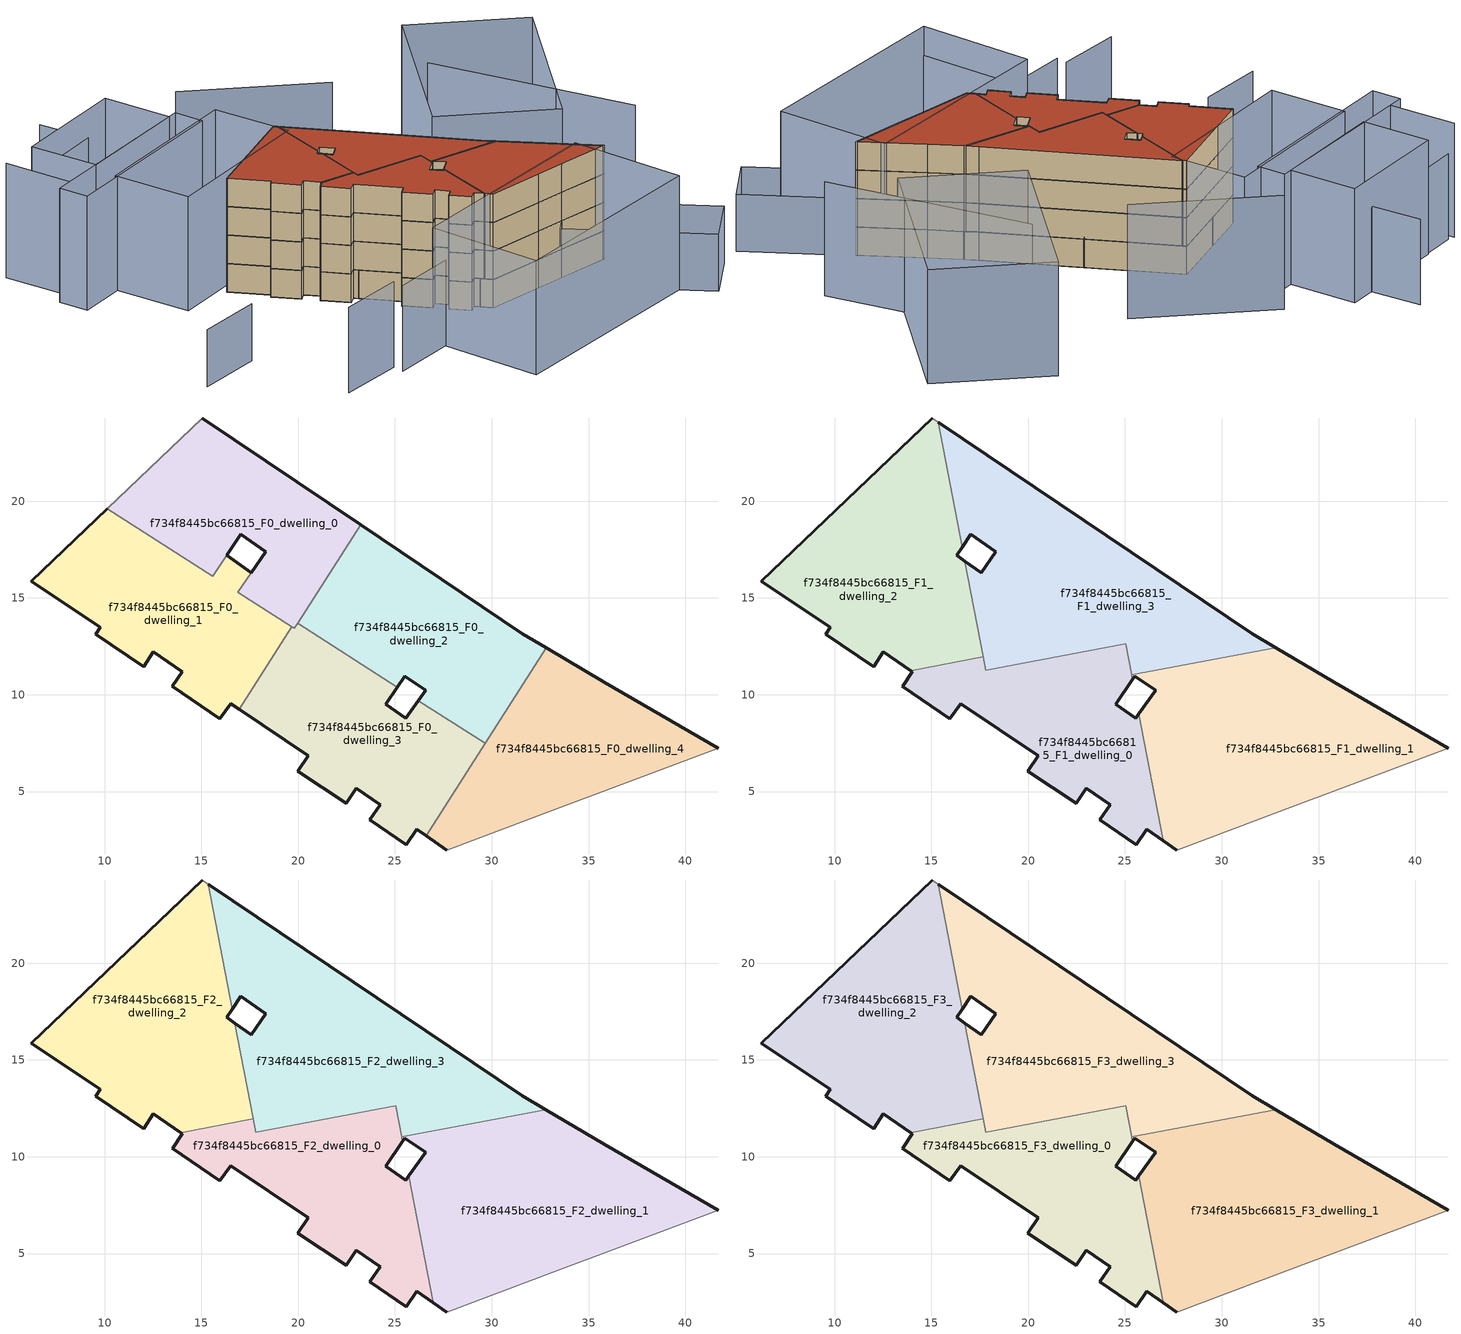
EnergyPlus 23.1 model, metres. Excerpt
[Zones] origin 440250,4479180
f734f8445bc66815_F0_dwelling_0
 floor ground (EU_floor_Construction): 19.8,13.43 23.23,18.78 15.04,24.29 10.14,19.61 15.59,16.12 17.03,18.28 18.31,17.38 16.89,15.29 z0
 wall outside (EU_wall_Construction): 15.04,24.29 23.23,18.78 / 17.58,16.3 18.31,17.38 17.03,18.28 16.31,17.2 z0:3
 wall adiabatic (EU_wall_Construction): 10.14,19.61 15.04,24.29 z0:3
 wall to f734f8445bc66815_F0_dwelling_1 (EU_wall_Construction): 19.68,13.51 16.89,15.29 17.58,16.3 / 16.31,17.2 15.59,16.12 10.14,19.61 z0:3
 wall to f734f8445bc66815_F0_dwelling_2 (EU_wall_Construction): 23.23,18.78 19.97,13.69 z0:3
 wall to f734f8445bc66815_F0_dwelling_3 (EU_wall_Construction): 19.97,13.69 19.8,13.43 19.68,13.51 z0:3
f734f8445bc66815_F0_dwelling_1
 floor ground (EU_floor_Construction): 16.95,9.24 19.68,13.51 16.89,15.29 17.58,16.3 16.31,17.2 15.59,16.12 10.14,19.61 6.22,15.86 9.78,13.48 9.55,13.11 12.02,11.44 12.52,12.21 14.02,11.19 13.5,10.43 15.96,8.76 16.52,9.53 z0
 wall outside (EU_wall_Construction): 16.31,17.2 17.58,16.3 / 16.95,9.24 16.52,9.53 15.96,8.76 13.5,10.43 14.02,11.19 12.52,12.21 12.02,11.44 9.55,13.11 9.78,13.48 6.22,15.86 10.14,19.61 z0:3
 wall to f734f8445bc66815_F0_dwelling_3 (EU_wall_Construction): 19.68,13.51 16.95,9.24 z0:3
f734f8445bc66815_F0_dwelling_2
 floor ground (EU_floor_Construction): 29.66,7.49 32.82,12.42 31.58,13.15 23.23,18.78 19.97,13.69 25.12,10.39 25.51,10.97 26.6,10.24 26.22,9.7 z0
 wall outside (EU_wall_Construction): 26.22,9.7 26.6,10.24 25.51,10.97 25.12,10.39 / 23.23,18.78 31.58,13.15 32.82,12.42 z0:3
 wall to f734f8445bc66815_F0_dwelling_3 (EU_wall_Construction): 29.66,7.49 26.22,9.7 / 25.12,10.39 19.97,13.69 z0:3
 wall to f734f8445bc66815_F0_dwelling_4 (EU_wall_Construction): 32.82,12.42 29.66,7.49 z0:3
f734f8445bc66815_F0_dwelling_3
 floor ground (EU_floor_Construction): 26.61,2.72 29.66,7.49 26.22,9.7 25.56,8.78 24.52,9.5 25.12,10.39 19.97,13.69 19.8,13.43 19.68,13.51 16.95,9.24 20.52,6.84 19.98,6.06 22.47,4.38 23.01,5.16 24.23,4.32 23.71,3.53 25.59,2.26 26.12,3.06 z0
 wall outside (EU_wall_Construction): 25.12,10.39 24.52,9.5 25.56,8.78 26.22,9.7 / 26.61,2.72 26.12,3.06 25.59,2.26 23.71,3.53 24.23,4.32 23.01,5.16 22.47,4.38 19.98,6.06 20.52,6.84 16.95,9.24 z0:3
 wall to f734f8445bc66815_F0_dwelling_4 (EU_wall_Construction): 29.66,7.49 26.61,2.72 z0:3
f734f8445bc66815_F0_dwelling_4
 floor ground (EU_floor_Construction): 41.69,7.24 35.82,10.65 32.82,12.42 26.61,2.72 27.67,1.98 33.35,4.11 36.34,5.22 z0
 wall outside (EU_wall_Construction): 27.67,1.98 26.61,2.72 / 32.82,12.42 35.82,10.65 41.69,7.24 z0:3
 wall adiabatic (EU_wall_Construction): 41.69,7.24 36.34,5.22 33.35,4.11 27.67,1.98 z0:3
f734f8445bc66815_F1_dwelling_0
 floor to f734f8445bc66815_F0_dwelling_3 (EU_floor_Construction): 26.61,2.72 26.85,3.09 25.72,9 25.56,8.78 24.52,9.5 25.12,10.39 22.4,12.14 18.3,11.36 16.95,9.24 20.52,6.84 19.98,6.06 22.47,4.38 23.01,5.16 24.23,4.32 23.71,3.53 25.59,2.26 26.12,3.06 z3
 floor to f734f8445bc66815_F0_dwelling_4 (EU_floor_Construction): 26.97,2.47 26.85,3.09 26.61,2.72 z3
 floor to f734f8445bc66815_F0_dwelling_1 (EU_floor_Construction): 16.95,9.24 18.3,11.36 17.8,11.26 17.67,11.95 13.94,11.24 14.02,11.19 13.5,10.43 15.96,8.76 16.52,9.53 z3
 floor to f734f8445bc66815_F0_dwelling_2 (EU_floor_Construction): 25.12,10.39 25.38,10.78 25.03,12.64 22.4,12.14 z3
 wall outside (EU_wall_Construction): 25.39,10.78 24.52,9.5 25.56,8.78 25.72,9 / 26.97,2.47 26.12,3.06 25.59,2.26 23.71,3.53 24.23,4.32 23.01,5.16 22.47,4.38 19.98,6.06 20.52,6.84 16.52,9.53 15.96,8.76 13.5,10.43 13.51,10.45 14.02,11.19 13.94,11.24 z3:6
 wall to f734f8445bc66815_F1_dwelling_2 (EU_wall_Construction): 13.94,11.24 17.67,11.95 z3:6
 wall to f734f8445bc66815_F1_dwelling_3 (EU_wall_Construction): 17.8,11.26 25.03,12.64 25.34,11.02 / 17.67,11.95 17.81,11.26 z3:6
 wall to f734f8445bc66815_F1_dwelling_1 (EU_wall_Construction): 25.72,9 26.97,2.47 / 25.34,11.02 25.39,10.78 z3:6
f734f8445bc66815_F1_dwelling_1
 floor to f734f8445bc66815_F0_dwelling_4 (EU_floor_Construction): 41.69,7.24 35.82,10.65 32.82,12.42 26.85,3.09 26.97,2.47 27.67,1.98 33.35,4.11 36.34,5.22 z3
 floor to f734f8445bc66815_F0_dwelling_3 (EU_floor_Construction): 26.85,3.09 29.66,7.49 26.22,9.7 25.72,9 z3
 floor to f734f8445bc66815_F0_dwelling_2 (EU_floor_Construction): 29.66,7.49 32.82,12.42 32.78,12.44 25.34,11.02 25.38,10.78 25.51,10.97 26.6,10.24 26.22,9.7 z3
 wall outside (EU_wall_Construction): 25.72,9 26.6,10.24 25.51,10.97 25.39,10.78 / 32.78,12.44 35.82,10.65 41.69,7.24 / 27.67,1.98 26.97,2.47 z3:6
 wall to f734f8445bc66815_F1_dwelling_3 (EU_wall_Construction): 25.34,11.02 32.78,12.44 z3:6
 wall adiabatic (EU_wall_Construction): 41.69,7.24 36.34,5.22 33.35,4.11 27.67,1.98 z3:6
f734f8445bc66815_F1_dwelling_2
 floor to f734f8445bc66815_F0_dwelling_1 (EU_floor_Construction): 17.67,11.95 17.06,15.18 16.89,15.29 17,15.46 16.73,16.9 16.31,17.2 15.59,16.12 10.14,19.61 6.22,15.86 9.78,13.48 9.55,13.11 12.02,11.44 12.52,12.21 13.94,11.24 z3
 floor to f734f8445bc66815_F0_dwelling_0 (EU_floor_Construction): 17.06,15.18 17,15.46 16.89,15.29 z3; 15.59,16.12 16.59,17.63 15.36,24.08 15.04,24.29 10.14,19.61 z3
 wall outside (EU_wall_Construction): 16.59,17.62 16.31,17.2 16.73,16.9 / 13.94,11.24 12.52,12.21 12.02,11.44 9.55,13.11 9.78,13.48 6.22,15.86 15.04,24.29 z3:6
 wall adiabatic (EU_wall_Construction): 15.04,24.29 15.36,24.08 z3:6
 wall to f734f8445bc66815_F1_dwelling_3 (EU_wall_Construction): 15.36,24.08 16.59,17.62 / 16.73,16.9 17.67,11.95 z3:6
f734f8445bc66815_F1_dwelling_3
 floor to f734f8445bc66815_F0_dwelling_0 (EU_floor_Construction): 19.8,13.43 23.23,18.78 15.36,24.08 16.59,17.63 17.03,18.28 18.31,17.38 17,15.46 17.06,15.18 z3
 floor to f734f8445bc66815_F0_dwelling_2 (EU_floor_Construction): 32.78,12.44 31.58,13.15 23.23,18.78 19.97,13.69 22.4,12.14 25.03,12.64 25.34,11.02 z3
 floor to f734f8445bc66815_F0_dwelling_1 (EU_floor_Construction): 17,15.46 17.58,16.3 16.73,16.9 z3; 18.3,11.36 19.68,13.51 17.06,15.18 17.8,11.26 z3
 floor to f734f8445bc66815_F0_dwelling_3 (EU_floor_Construction): 22.4,12.14 19.97,13.69 19.8,13.43 19.68,13.51 18.3,11.36 z3
 wall outside (EU_wall_Construction): 16.73,16.9 17.58,16.3 18.31,17.38 17.03,18.28 16.59,17.62 / 15.36,24.08 31.58,13.15 32.78,12.44 z3:6
f734f8445bc66815_F2_dwelling_0
 floor to f734f8445bc66815_F1_dwelling_0 (EU_floor_Construction): 26.97,2.47 25.72,9 25.56,8.78 24.52,9.5 25.39,10.78 25.03,12.64 17.8,11.26 17.67,11.95 13.94,11.24 14.02,11.19 13.51,10.45 13.5,10.43 15.96,8.76 16.52,9.53 20.52,6.84 19.98,6.06 22.47,4.38 23.01,5.16 24.23,4.32 23.71,3.53 25.59,2.26 26.12,3.06 z6
 wall outside (EU_wall_Construction): 25.39,10.78 24.52,9.5 25.56,8.78 25.72,9 / 26.97,2.47 26.12,3.06 25.59,2.26 23.71,3.53 24.23,4.32 23.01,5.16 22.47,4.38 19.98,6.06 20.52,6.84 16.52,9.53 15.96,8.76 13.5,10.43 13.51,10.45 14.02,11.19 13.94,11.24 z6:9
 wall to f734f8445bc66815_F2_dwelling_2 (EU_wall_Construction): 13.94,11.24 17.67,11.95 z6:9
 wall to f734f8445bc66815_F2_dwelling_3 (EU_wall_Construction): 17.8,11.26 25.03,12.64 25.34,11.02 / 17.67,11.95 17.81,11.26 z6:9
 wall to f734f8445bc66815_F2_dwelling_1 (EU_wall_Construction): 25.72,9 26.97,2.47 / 25.34,11.02 25.39,10.78 z6:9
f734f8445bc66815_F2_dwelling_1
 floor to f734f8445bc66815_F1_dwelling_1 (EU_floor_Construction): 41.69,7.24 35.82,10.65 32.78,12.44 25.34,11.02 25.39,10.78 25.51,10.97 26.6,10.24 25.72,9 26.97,2.47 27.67,1.98 33.35,4.11 36.34,5.22 z6
 wall outside (EU_wall_Construction): 25.72,9 26.6,10.24 25.51,10.97 25.39,10.78 / 32.78,12.44 35.82,10.65 41.69,7.24 / 27.67,1.98 26.97,2.47 z6:9
 wall to f734f8445bc66815_F2_dwelling_3 (EU_wall_Construction): 25.34,11.02 32.78,12.44 z6:9
 wall adiabatic (EU_wall_Construction): 41.69,7.24 36.34,5.22 33.35,4.11 27.67,1.98 z6:9
f734f8445bc66815_F2_dwelling_2
 floor to f734f8445bc66815_F1_dwelling_2 (EU_floor_Construction): 17.67,11.95 16.73,16.9 16.31,17.2 16.59,17.62 15.36,24.08 15.04,24.29 6.22,15.86 9.78,13.48 9.55,13.11 12.02,11.44 12.52,12.21 13.94,11.24 z6
 wall outside (EU_wall_Construction): 16.59,17.62 16.31,17.2 16.73,16.9 / 13.94,11.24 12.52,12.21 12.02,11.44 9.55,13.11 9.78,13.48 6.22,15.86 15.04,24.29 z6:9
 wall adiabatic (EU_wall_Construction): 15.04,24.29 15.36,24.08 z6:9
 wall to f734f8445bc66815_F2_dwelling_3 (EU_wall_Construction): 15.36,24.08 16.59,17.62 / 16.73,16.9 17.67,11.95 z6:9
f734f8445bc66815_F2_dwelling_3
 floor to f734f8445bc66815_F1_dwelling_3 (EU_floor_Construction): 32.78,12.44 31.58,13.15 15.36,24.08 16.59,17.62 17.03,18.28 18.31,17.38 17.58,16.3 16.73,16.9 17.8,11.26 25.03,12.64 25.34,11.02 z6
 wall outside (EU_wall_Construction): 16.73,16.9 17.58,16.3 18.31,17.38 17.03,18.28 16.59,17.62 / 15.36,24.08 31.58,13.15 32.78,12.44 z6:9
f734f8445bc66815_F3_dwelling_0
 floor to f734f8445bc66815_F2_dwelling_0 (EU_floor_Construction): 26.97,2.47 25.72,9 25.56,8.78 24.52,9.5 25.39,10.78 25.03,12.64 17.8,11.26 17.67,11.95 13.94,11.24 14.02,11.19 13.51,10.45 13.5,10.43 15.96,8.76 16.52,9.53 20.52,6.84 19.98,6.06 22.47,4.38 23.01,5.16 24.23,4.32 23.71,3.53 25.59,2.26 26.12,3.06 z9
 wall outside (EU_wall_Construction): 25.39,10.78 24.52,9.5 25.56,8.78 25.72,9 / 26.97,2.47 26.12,3.06 25.59,2.26 23.71,3.53 24.23,4.32 23.01,5.16 22.47,4.38 19.98,6.06 20.52,6.84 16.52,9.53 15.96,8.76 13.5,10.43 13.51,10.45 14.02,11.19 13.94,11.24 z9:12
 wall to f734f8445bc66815_F3_dwelling_2 (EU_wall_Construction): 13.94,11.24 17.67,11.95 z9:12
 wall to f734f8445bc66815_F3_dwelling_3 (EU_wall_Construction): 17.8,11.26 25.03,12.64 25.34,11.02 / 17.67,11.95 17.81,11.26 z9:12
 wall to f734f8445bc66815_F3_dwelling_1 (EU_wall_Construction): 25.72,9 26.97,2.47 / 25.34,11.02 25.39,10.78 z9:12
 roof outside (EU_roof_Construction): 25.03,12.64 25.39,10.78 24.52,9.5 25.56,8.78 25.72,9 26.97,2.47 26.12,3.06 25.59,2.26 23.71,3.53 24.23,4.32 23.01,5.16 22.47,4.38 19.98,6.06 20.52,6.84 16.52,9.53 15.96,8.76 13.5,10.43 13.51,10.45 14.02,11.19 13.94,11.24 17.67,11.95 17.8,11.26 z12
f734f8445bc66815_F3_dwelling_1
 floor to f734f8445bc66815_F2_dwelling_1 (EU_floor_Construction): 41.69,7.24 35.82,10.65 32.78,12.44 25.34,11.02 25.39,10.78 25.51,10.97 26.6,10.24 25.72,9 26.97,2.47 27.67,1.98 33.35,4.11 36.34,5.22 z9
 wall outside (EU_wall_Construction): 25.72,9 26.6,10.24 25.51,10.97 25.39,10.78 / 32.78,12.44 35.82,10.65 41.69,7.24 / 27.67,1.98 26.97,2.47 z9:12
 wall to f734f8445bc66815_F3_dwelling_3 (EU_wall_Construction): 25.34,11.02 32.78,12.44 z9:12
 wall adiabatic (EU_wall_Construction): 41.69,7.24 36.34,5.22 33.35,4.11 27.67,1.98 z9:12
 roof outside (EU_roof_Construction): 41.69,7.24 36.34,5.22 33.35,4.11 27.67,1.98 26.97,2.47 25.72,9 26.6,10.24 25.51,10.97 25.39,10.78 25.34,11.02 32.78,12.44 35.82,10.65 z12
f734f8445bc66815_F3_dwelling_2
 floor to f734f8445bc66815_F2_dwelling_2 (EU_floor_Construction): 17.67,11.95 16.73,16.9 16.31,17.2 16.59,17.62 15.36,24.08 15.04,24.29 6.22,15.86 9.78,13.48 9.55,13.11 12.02,11.44 12.52,12.21 13.94,11.24 z9
 wall outside (EU_wall_Construction): 16.59,17.62 16.31,17.2 16.73,16.9 / 13.94,11.24 12.52,12.21 12.02,11.44 9.55,13.11 9.78,13.48 6.22,15.86 15.04,24.29 z9:12
 wall adiabatic (EU_wall_Construction): 15.04,24.29 15.36,24.08 z9:12
 wall to f734f8445bc66815_F3_dwelling_3 (EU_wall_Construction): 15.36,24.08 16.59,17.62 / 16.73,16.9 17.67,11.95 z9:12
 roof outside (EU_roof_Construction): 15.36,24.08 16.59,17.62 16.31,17.2 16.73,16.9 17.67,11.95 13.94,11.24 12.52,12.21 12.02,11.44 9.55,13.11 9.78,13.48 6.22,15.86 15.04,24.29 z12
f734f8445bc66815_F3_dwelling_3
 floor to f734f8445bc66815_F2_dwelling_3 (EU_floor_Construction): 32.78,12.44 31.58,13.15 15.36,24.08 16.59,17.62 17.03,18.28 18.31,17.38 17.58,16.3 16.73,16.9 17.8,11.26 25.03,12.64 25.34,11.02 z9
 wall outside (EU_wall_Construction): 16.73,16.9 17.58,16.3 18.31,17.38 17.03,18.28 16.59,17.62 / 15.36,24.08 31.58,13.15 32.78,12.44 z9:12
 roof outside (EU_roof_Construction): 31.58,13.15 32.78,12.44 25.34,11.02 25.03,12.64 17.8,11.26 16.73,16.9 17.58,16.3 18.31,17.38 17.03,18.28 16.59,17.62 15.36,24.08 z12
shading: -4.16,-2.1 2.03,1.21 / 38.52,9.05 51.61,1.6 / 51.61,1.6 48.59,-3.71 / 48.59,-3.71 35.5,3.74 / 35.5,3.74 38.52,9.05 z0:6; 7.43,-9.01 13.68,-5.7 / 14.04,-6.89 20.16,-3.53 / 20.16,-3.53 25.28,-12.85 / -2.28,39.59 0.67,35.02 / 0.67,35.02 -10.72,27.7 z0:9; -11.39,27.58 -7.56,21.43 / 48.07,13.88 34.16,30.63 / 24.17,30.61 9.84,35 / 45.32,-1.85 25.22,-12.91 / 25.22,-12.91 19.35,-2.24 / 19.35,-2.24 39.44,8.82 / 39.44,8.82 45.32,-1.85 / -3.15,20.76 11.56,29.9 / 11.56,29.9 15.93,22.88 / 15.93,22.88 1.22,13.73 / 1.22,13.73 -3.15,20.76 / -9.06,20.52 7.82,30.85 / 7.82,30.85 9.44,28.2 / 9.44,28.2 -7.44,17.87 / -7.44,17.87 -9.06,20.52 / -7.61,29.91 3.15,36.55 / 3.15,36.55 6.99,30.34 / 6.99,30.34 -3.77,23.7 / -3.77,23.7 -7.61,29.91 / 47.36,35.48 41.48,16.13 / 41.48,16.13 29.54,19.76 / 29.54,19.76 35.41,39.11 / 35.41,39.11 47.36,35.48 z0:12
[Building]
EU S2 Campaign: North Axis=0; Terrain=City; Solar Distribution=FullExterior
[Site:Location]
Madrid: Latitude=40.5; Longitude=-3.5; Time Zone=1; Elevation=609
[SizingPeriod:WeatherFileDays]
AnnualSizingPeriod: Begin Month=1; Begin Day of Month=1; End Month=12; End Day of Month=31; Day of Week for Start Day=Monday; Use Weather File Daylight Saving Period=No; Use Weather File Rain and Snow Indicators=No
[MATERIAL]
EU_InternalMass_Material: Roughness=MediumRough; Thickness=0.1; Conductivity=1; Density=1800; Specific Heat=900; Thermal Absorptance=0.9; Solar Absorptance=0.7; Visible Absorptance=0.7
[MATERIAL:NOMASS] Roughness=MediumRough; Thermal Absorptance=0.9; Solar Absorptance=0.7; Visible Absorptance=0.7
Name | Thermal Resistance
EU_wall_NoMass | 1.60022
EU_roof_NoMass | 1.57597
EU_floor_NoMass | 0.470652
[CONSTRUCTION]
EU_wall_Construction: EU_wall_NoMass
EU_roof_Construction: EU_roof_NoMass
EU_floor_Construction: EU_floor_NoMass
EU_InternalMass_Construction: EU_InternalMass_Material
[ZONE] Type=1; Multiplier=1; Ceiling Height=autocalculate; Floor Area=autocalculate; Part of Total Floor Area=Yes
Name | Volume
f734f8445bc66815_F0_dwelling_0 | 195.393
f734f8445bc66815_F1_dwelling_0; f734f8445bc66815_F2_dwelling_0; f734f8445bc66815_F3_dwelling_0 | 188.662
f734f8445bc66815_F0_dwelling_1 | 204.797
f734f8445bc66815_F1_dwelling_1; f734f8445bc66815_F2_dwelling_1; f734f8445bc66815_F3_dwelling_1 | 289.919
f734f8445bc66815_F0_dwelling_2 | 201.242
f734f8445bc66815_F1_dwelling_2; f734f8445bc66815_F2_dwelling_2; f734f8445bc66815_F3_dwelling_2 | 243.093
f734f8445bc66815_F0_dwelling_3 | 203.523
f734f8445bc66815_F1_dwelling_3; f734f8445bc66815_F2_dwelling_3; f734f8445bc66815_F3_dwelling_3 | 284.539
f734f8445bc66815_F0_dwelling_4 | 201.239
[INTERNALMASS] Construction=EU_InternalMass_Construction
Name | Zone or ZoneList | Surface Area
f734f8445bc66815_F0_dwelling_0_EU_InternalMass | f734f8445bc66815_F0_dwelling_0 | 65.1351
f734f8445bc66815_F0_dwelling_1_EU_InternalMass | f734f8445bc66815_F0_dwelling_1 | 68.2656
f734f8445bc66815_F0_dwelling_2_EU_InternalMass | f734f8445bc66815_F0_dwelling_2 | 67.0816
f734f8445bc66815_F0_dwelling_3_EU_InternalMass | f734f8445bc66815_F0_dwelling_3 | 67.8415
f734f8445bc66815_F0_dwelling_4_EU_InternalMass | f734f8445bc66815_F0_dwelling_4 | 67.0797
f734f8445bc66815_F1_dwelling_0_EU_InternalMass | f734f8445bc66815_F1_dwelling_0 | 62.8877
f734f8445bc66815_F1_dwelling_1_EU_InternalMass | f734f8445bc66815_F1_dwelling_1 | 96.6386
f734f8445bc66815_F1_dwelling_2_EU_InternalMass | f734f8445bc66815_F1_dwelling_2 | 81.0301
f734f8445bc66815_F1_dwelling_3_EU_InternalMass | f734f8445bc66815_F1_dwelling_3 | 94.8471
f734f8445bc66815_F2_dwelling_0_EU_InternalMass | f734f8445bc66815_F2_dwelling_0 | 62.8877
f734f8445bc66815_F2_dwelling_1_EU_InternalMass | f734f8445bc66815_F2_dwelling_1 | 96.6386
f734f8445bc66815_F2_dwelling_2_EU_InternalMass | f734f8445bc66815_F2_dwelling_2 | 81.0301
f734f8445bc66815_F2_dwelling_3_EU_InternalMass | f734f8445bc66815_F2_dwelling_3 | 94.8471
f734f8445bc66815_F3_dwelling_0_EU_InternalMass | f734f8445bc66815_F3_dwelling_0 | 62.8877
f734f8445bc66815_F3_dwelling_1_EU_InternalMass | f734f8445bc66815_F3_dwelling_1 | 96.6386
f734f8445bc66815_F3_dwelling_2_EU_InternalMass | f734f8445bc66815_F3_dwelling_2 | 81.0301
f734f8445bc66815_F3_dwelling_3_EU_InternalMass | f734f8445bc66815_F3_dwelling_3 | 94.8471
[OTHEREQUIPMENT] Fuel Type=Electricity; Design Level Calculation Method=Watts/Area; Power per Zone Floor Area=1; Fraction Latent=0; Fraction Radiant=0; Fraction Lost=0; Carbon Dioxide Generation Rate=0; EndUse Subcategory=EU_Step8_InternalGains
Name | Zone or ZoneList or Space or SpaceList | Schedule
EU_Step8_InternalGain_f734f8445bc66815_F0_dwelling_0_f000 | f734f8445bc66815_F0_dwelling_0 | EU_Step8_GainSchedule_f734f8445bc66815_F0_dwelling_0_f000
EU_Step8_InternalGain_f734f8445bc66815_F0_dwelling_1_f000 | f734f8445bc66815_F0_dwelling_1 | EU_Step8_GainSchedule_f734f8445bc66815_F0_dwelling_1_f000
EU_Step8_InternalGain_f734f8445bc66815_F0_dwelling_2_f000 | f734f8445bc66815_F0_dwelling_2 | EU_Step8_GainSchedule_f734f8445bc66815_F0_dwelling_2_f000
EU_Step8_InternalGain_f734f8445bc66815_F0_dwelling_3_f000 | f734f8445bc66815_F0_dwelling_3 | EU_Step8_GainSchedule_f734f8445bc66815_F0_dwelling_3_f000
EU_Step8_InternalGain_f734f8445bc66815_F0_dwelling_4_f000 | f734f8445bc66815_F0_dwelling_4 | EU_Step8_GainSchedule_f734f8445bc66815_F0_dwelling_4_f000
EU_Step8_InternalGain_f734f8445bc66815_F1_dwelling_0_f000 | f734f8445bc66815_F1_dwelling_0 | EU_Step8_GainSchedule_f734f8445bc66815_F1_dwelling_0_f000
EU_Step8_InternalGain_f734f8445bc66815_F1_dwelling_1_f000 | f734f8445bc66815_F1_dwelling_1 | EU_Step8_GainSchedule_f734f8445bc66815_F1_dwelling_1_f000
EU_Step8_InternalGain_f734f8445bc66815_F1_dwelling_2_f000 | f734f8445bc66815_F1_dwelling_2 | EU_Step8_GainSchedule_f734f8445bc66815_F1_dwelling_2_f000
EU_Step8_InternalGain_f734f8445bc66815_F1_dwelling_3_f000 | f734f8445bc66815_F1_dwelling_3 | EU_Step8_GainSchedule_f734f8445bc66815_F1_dwelling_3_f000
EU_Step8_InternalGain_f734f8445bc66815_F2_dwelling_0_f000 | f734f8445bc66815_F2_dwelling_0 | EU_Step8_GainSchedule_f734f8445bc66815_F2_dwelling_0_f000
EU_Step8_InternalGain_f734f8445bc66815_F2_dwelling_1_f000 | f734f8445bc66815_F2_dwelling_1 | EU_Step8_GainSchedule_f734f8445bc66815_F2_dwelling_1_f000
EU_Step8_InternalGain_f734f8445bc66815_F2_dwelling_2_f000 | f734f8445bc66815_F2_dwelling_2 | EU_Step8_GainSchedule_f734f8445bc66815_F2_dwelling_2_f000
EU_Step8_InternalGain_f734f8445bc66815_F2_dwelling_3_f000 | f734f8445bc66815_F2_dwelling_3 | EU_Step8_GainSchedule_f734f8445bc66815_F2_dwelling_3_f000
EU_Step8_InternalGain_f734f8445bc66815_F3_dwelling_0_f000 | f734f8445bc66815_F3_dwelling_0 | EU_Step8_GainSchedule_f734f8445bc66815_F3_dwelling_0_f000
EU_Step8_InternalGain_f734f8445bc66815_F3_dwelling_1_f000 | f734f8445bc66815_F3_dwelling_1 | EU_Step8_GainSchedule_f734f8445bc66815_F3_dwelling_1_f000
EU_Step8_InternalGain_f734f8445bc66815_F3_dwelling_2_f000 | f734f8445bc66815_F3_dwelling_2 | EU_Step8_GainSchedule_f734f8445bc66815_F3_dwelling_2_f000
EU_Step8_InternalGain_f734f8445bc66815_F3_dwelling_3_f000 | f734f8445bc66815_F3_dwelling_3 | EU_Step8_GainSchedule_f734f8445bc66815_F3_dwelling_3_f000
[ZONEVENTILATION:DESIGNFLOWRATE] Schedule=EU_AlwaysOn; Design Flow Rate Calculation Method=AirChanges/Hour; Air Changes per Hour=0.480704; Ventilation Type=Natural; Fan Pressure Rise=0; Fan Total Efficiency=1; Constant Term Coefficient=1; Temperature Term Coefficient=0; Velocity Term Coefficient=0; Velocity Squared Term Coefficient=0; Minimum Indoor Temperature=-100; Maximum Indoor Temperature=100; Delta Temperature=-100; Minimum Outdoor Temperature=-100; Maximum Outdoor Temperature=100; Maximum Wind Speed=40
Name | Zone or ZoneList or Space or SpaceList
EU_ConstantAir_f734f8445bc66815_F0_dwelling_0 | f734f8445bc66815_F0_dwelling_0
EU_ConstantAir_f734f8445bc66815_F0_dwelling_1 | f734f8445bc66815_F0_dwelling_1
EU_ConstantAir_f734f8445bc66815_F0_dwelling_2 | f734f8445bc66815_F0_dwelling_2
EU_ConstantAir_f734f8445bc66815_F0_dwelling_3 | f734f8445bc66815_F0_dwelling_3
EU_ConstantAir_f734f8445bc66815_F0_dwelling_4 | f734f8445bc66815_F0_dwelling_4
EU_ConstantAir_f734f8445bc66815_F1_dwelling_0 | f734f8445bc66815_F1_dwelling_0
EU_ConstantAir_f734f8445bc66815_F1_dwelling_1 | f734f8445bc66815_F1_dwelling_1
EU_ConstantAir_f734f8445bc66815_F1_dwelling_2 | f734f8445bc66815_F1_dwelling_2
EU_ConstantAir_f734f8445bc66815_F1_dwelling_3 | f734f8445bc66815_F1_dwelling_3
EU_ConstantAir_f734f8445bc66815_F2_dwelling_0 | f734f8445bc66815_F2_dwelling_0
EU_ConstantAir_f734f8445bc66815_F2_dwelling_1 | f734f8445bc66815_F2_dwelling_1
EU_ConstantAir_f734f8445bc66815_F2_dwelling_2 | f734f8445bc66815_F2_dwelling_2
EU_ConstantAir_f734f8445bc66815_F2_dwelling_3 | f734f8445bc66815_F2_dwelling_3
EU_ConstantAir_f734f8445bc66815_F3_dwelling_0 | f734f8445bc66815_F3_dwelling_0
EU_ConstantAir_f734f8445bc66815_F3_dwelling_1 | f734f8445bc66815_F3_dwelling_1
EU_ConstantAir_f734f8445bc66815_F3_dwelling_2 | f734f8445bc66815_F3_dwelling_2
EU_ConstantAir_f734f8445bc66815_F3_dwelling_3 | f734f8445bc66815_F3_dwelling_3
[HVACTEMPLATE:THERMOSTAT] Constant Heating Setpoint=20; Constant Cooling Setpoint=50
EU_HeatOnly_f734f8445bc66815_F0_dwelling_0; EU_HeatOnly_f734f8445bc66815_F0_dwelling_1; EU_HeatOnly_f734f8445bc66815_F0_dwelling_2; EU_HeatOnly_f734f8445bc66815_F0_dwelling_3; EU_HeatOnly_f734f8445bc66815_F0_dwelling_4; EU_HeatOnly_f734f8445bc66815_F1_dwelling_0; EU_HeatOnly_f734f8445bc66815_F1_dwelling_1; EU_HeatOnly_f734f8445bc66815_F1_dwelling_2; EU_HeatOnly_f734f8445bc66815_F1_dwelling_3; EU_HeatOnly_f734f8445bc66815_F2_dwelling_0; EU_HeatOnly_f734f8445bc66815_F2_dwelling_1; EU_HeatOnly_f734f8445bc66815_F2_dwelling_2; EU_HeatOnly_f734f8445bc66815_F2_dwelling_3; EU_HeatOnly_f734f8445bc66815_F3_dwelling_0; EU_HeatOnly_f734f8445bc66815_F3_dwelling_1; EU_HeatOnly_f734f8445bc66815_F3_dwelling_2; EU_HeatOnly_f734f8445bc66815_F3_dwelling_3
[HVACTEMPLATE:ZONE:IDEALLOADSAIRSYSTEM] System Availability Schedule=EU_AlwaysOn; Maximum Heating Supply Air Temperature=50; Minimum Cooling Supply Air Temperature=13; Maximum Heating Supply Air Humidity Ratio=0.0156; Minimum Cooling Supply Air Humidity Ratio=0.0077; Heating Limit=NoLimit; Cooling Limit=NoLimit; Heating Availability Schedule=EU_AlwaysOn; Cooling Availability Schedule=EU_CoolingOff; Dehumidification Control Type=ConstantSensibleHeatRatio; Cooling Sensible Heat Ratio=0.7; Dehumidification Setpoint=60; Humidification Control Type=None; Humidification Setpoint=30; Outdoor Air Method=None; Outdoor Air Flow Rate per Person=0.00944; Outdoor Air Flow Rate per Zone Floor Area=0; Outdoor Air Flow Rate per Zone=0; Demand Controlled Ventilation Type=None; Outdoor Air Economizer Type=NoEconomizer; Heat Recovery Type=None; Sensible Heat Recovery Effectiveness=0.7; Latent Heat Recovery Effectiveness=0.65
Name | Template Thermostat
f734f8445bc66815_F0_dwelling_0 | EU_HeatOnly_f734f8445bc66815_F0_dwelling_0
f734f8445bc66815_F0_dwelling_1 | EU_HeatOnly_f734f8445bc66815_F0_dwelling_1
f734f8445bc66815_F0_dwelling_2 | EU_HeatOnly_f734f8445bc66815_F0_dwelling_2
f734f8445bc66815_F0_dwelling_3 | EU_HeatOnly_f734f8445bc66815_F0_dwelling_3
f734f8445bc66815_F0_dwelling_4 | EU_HeatOnly_f734f8445bc66815_F0_dwelling_4
f734f8445bc66815_F1_dwelling_0 | EU_HeatOnly_f734f8445bc66815_F1_dwelling_0
f734f8445bc66815_F1_dwelling_1 | EU_HeatOnly_f734f8445bc66815_F1_dwelling_1
f734f8445bc66815_F1_dwelling_2 | EU_HeatOnly_f734f8445bc66815_F1_dwelling_2
f734f8445bc66815_F1_dwelling_3 | EU_HeatOnly_f734f8445bc66815_F1_dwelling_3
f734f8445bc66815_F2_dwelling_0 | EU_HeatOnly_f734f8445bc66815_F2_dwelling_0
f734f8445bc66815_F2_dwelling_1 | EU_HeatOnly_f734f8445bc66815_F2_dwelling_1
f734f8445bc66815_F2_dwelling_2 | EU_HeatOnly_f734f8445bc66815_F2_dwelling_2
f734f8445bc66815_F2_dwelling_3 | EU_HeatOnly_f734f8445bc66815_F2_dwelling_3
f734f8445bc66815_F3_dwelling_0 | EU_HeatOnly_f734f8445bc66815_F3_dwelling_0
f734f8445bc66815_F3_dwelling_1 | EU_HeatOnly_f734f8445bc66815_F3_dwelling_1
f734f8445bc66815_F3_dwelling_2 | EU_HeatOnly_f734f8445bc66815_F3_dwelling_2
f734f8445bc66815_F3_dwelling_3 | EU_HeatOnly_f734f8445bc66815_F3_dwelling_3
[SIZING:ZONE] Zone Cooling Design Supply Air Temperature Input Method=SupplyAirTemperature; Zone Cooling Design Supply Air Temperature=13; Zone Heating Design Supply Air Temperature Input Method=SupplyAirTemperature; Zone Heating Design Supply Air Temperature=50; Zone Cooling Design Supply Air Humidity Ratio=0.008; Zone Heating Design Supply Air Humidity Ratio=0.008; Cooling Design Air Flow Method=DesignDay; Cooling Design Air Flow Rate=0; Cooling Minimum Air Flow per Zone Floor Area=0.000762; Cooling Minimum Air Flow=0; Cooling Minimum Air Flow Fraction=0.2; Heating Design Air Flow Method=DesignDay; Heating Design Air Flow Rate=0; Heating Maximum Air Flow per Zone Floor Area=0.002032; Heating Maximum Air Flow=0.141576; Heating Maximum Air Flow Fraction=0.3; Account for Dedicated Outdoor Air System=No; Dedicated Outdoor Air System Control Strategy=NeutralSupplyAir; Dedicated Outdoor Air Low Setpoint Temperature for Design=autosize; Dedicated Outdoor Air High Setpoint Temperature for Design=autosize; Zone Load Sizing Method=Sensible Load Only No Latent Load; Zone Latent Cooling Design Supply Air Humidity Ratio Input Method=HumidityRatioDifference; Zone Cooling Design Supply Air Humidity Ratio Difference=0.005; Zone Latent Heating Design Supply Air Humidity Ratio Input Method=HumidityRatioDifference; Zone Humidification Design Supply Air Humidity Ratio Difference=0.005
f734f8445bc66815_F0_dwelling_0; f734f8445bc66815_F0_dwelling_1; f734f8445bc66815_F0_dwelling_2; f734f8445bc66815_F0_dwelling_3; f734f8445bc66815_F0_dwelling_4; f734f8445bc66815_F1_dwelling_0; f734f8445bc66815_F1_dwelling_1; f734f8445bc66815_F1_dwelling_2; f734f8445bc66815_F1_dwelling_3; f734f8445bc66815_F2_dwelling_0; f734f8445bc66815_F2_dwelling_1; f734f8445bc66815_F2_dwelling_2; f734f8445bc66815_F2_dwelling_3; f734f8445bc66815_F3_dwelling_0; f734f8445bc66815_F3_dwelling_1; f734f8445bc66815_F3_dwelling_2; f734f8445bc66815_F3_dwelling_3
[SCHEDULE:CONSTANT]
Name | Hourly Value
EU_AlwaysOn | 1
EU_CoolingOff | 0
[SCHEDULE:FILE] Column Number=1; Rows to Skip at Top=0; Number of Hours of Data=8760; Column Separator=Comma; Interpolate to Timestep=No; Minutes per Item=60; Adjust Schedule for Daylight Savings=Yes
Name | File
EU_Step8_GainSchedule_f734f8445bc66815_F0_dwelling_0_f000 | ../../schedules/f734f8445bc66815/f734f8445bc66815_F0_dwelling_0_f000_gain.csv
EU_Step8_GainSchedule_f734f8445bc66815_F0_dwelling_1_f000 | ../../schedules/f734f8445bc66815/f734f8445bc66815_F0_dwelling_1_f000_gain.csv
EU_Step8_GainSchedule_f734f8445bc66815_F0_dwelling_2_f000 | ../../schedules/f734f8445bc66815/f734f8445bc66815_F0_dwelling_2_f000_gain.csv
EU_Step8_GainSchedule_f734f8445bc66815_F0_dwelling_3_f000 | ../../schedules/f734f8445bc66815/f734f8445bc66815_F0_dwelling_3_f000_gain.csv
EU_Step8_GainSchedule_f734f8445bc66815_F0_dwelling_4_f000 | ../../schedules/f734f8445bc66815/f734f8445bc66815_F0_dwelling_4_f000_gain.csv
EU_Step8_GainSchedule_f734f8445bc66815_F1_dwelling_0_f000 | ../../schedules/f734f8445bc66815/f734f8445bc66815_F1_dwelling_0_f000_gain.csv
EU_Step8_GainSchedule_f734f8445bc66815_F1_dwelling_1_f000 | ../../schedules/f734f8445bc66815/f734f8445bc66815_F1_dwelling_1_f000_gain.csv
EU_Step8_GainSchedule_f734f8445bc66815_F1_dwelling_2_f000 | ../../schedules/f734f8445bc66815/f734f8445bc66815_F1_dwelling_2_f000_gain.csv
EU_Step8_GainSchedule_f734f8445bc66815_F1_dwelling_3_f000 | ../../schedules/f734f8445bc66815/f734f8445bc66815_F1_dwelling_3_f000_gain.csv
EU_Step8_GainSchedule_f734f8445bc66815_F2_dwelling_0_f000 | ../../schedules/f734f8445bc66815/f734f8445bc66815_F2_dwelling_0_f000_gain.csv
EU_Step8_GainSchedule_f734f8445bc66815_F2_dwelling_1_f000 | ../../schedules/f734f8445bc66815/f734f8445bc66815_F2_dwelling_1_f000_gain.csv
EU_Step8_GainSchedule_f734f8445bc66815_F2_dwelling_2_f000 | ../../schedules/f734f8445bc66815/f734f8445bc66815_F2_dwelling_2_f000_gain.csv
EU_Step8_GainSchedule_f734f8445bc66815_F2_dwelling_3_f000 | ../../schedules/f734f8445bc66815/f734f8445bc66815_F2_dwelling_3_f000_gain.csv
EU_Step8_GainSchedule_f734f8445bc66815_F3_dwelling_0_f000 | ../../schedules/f734f8445bc66815/f734f8445bc66815_F3_dwelling_0_f000_gain.csv
EU_Step8_GainSchedule_f734f8445bc66815_F3_dwelling_1_f000 | ../../schedules/f734f8445bc66815/f734f8445bc66815_F3_dwelling_1_f000_gain.csv
EU_Step8_GainSchedule_f734f8445bc66815_F3_dwelling_2_f000 | ../../schedules/f734f8445bc66815/f734f8445bc66815_F3_dwelling_2_f000_gain.csv
EU_Step8_GainSchedule_f734f8445bc66815_F3_dwelling_3_f000 | ../../schedules/f734f8445bc66815/f734f8445bc66815_F3_dwelling_3_f000_gain.csv
